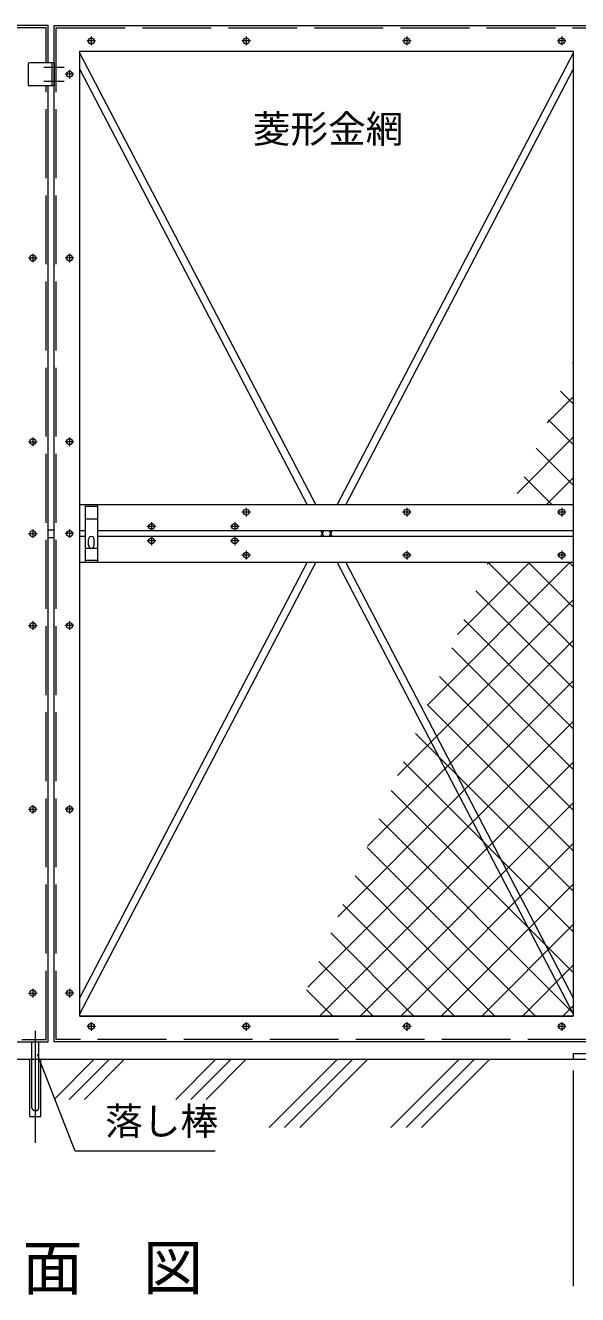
# Model space of a CAD drawing. Units: millimetres, scale not verified. Extents: x -4200 to 4200, y -2970 to 2970.
# Drawn here: x 1736 to 2698, y -454 to 1756 of the extents above; entities that cross this region are included whole.
import ezdxf
from ezdxf.enums import TextEntityAlignment as Align

# ---------------------------------------------------------------- set-up
doc = ezdxf.new("R2010")
doc.units = ezdxf.units.MM
doc.header["$LTSCALE"] = 20
doc.linetypes.add('DASHED', pattern=[7.5, 6, -1.5])
doc.linetypes.add('USER1', pattern=[50.8, 31.75, -6.35, 6.35, -6.35])
for name, color, linetype, lineweight in [('0-0_D-STR1', 1, 'Continuous', 18), ('0-1_D-BMK', 2, 'USER1', 13), ('0-2_D-STR3', 3, 'Continuous', 13), ('0-3_D-STR-DIM', 7, 'Continuous', 9), ('0-5_D-STR-TXT', 7, 'Continuous', 9), ('0-6_D-STR2', 7, 'Continuous', 9), ('0-9_D-BGD', 7, 'Continuous', 9), ('0-A_D-DCR-HCH', 7, 'Continuous', 9)]:
    doc.layers.add(name, color=color, linetype=linetype, lineweight=lineweight)
doc.layers.add('0-8_D-TTL-TXT', color=7, linetype='Continuous')
doc.styles.add('ＭＳ ゴシック', font='')
doc.styles.get('ＭＳ ゴシック').set_extended_font_data('MS Gothic')

msp = doc.modelspace()

# ---------------------------------------------------------------- linework, layer by layer
at = {"layer": '0-0_D-STR1'}
for p, q in [((1775.51, 1756.37), (825.51, 1756.37)), ((1775.51, 1691.37), (1775.51, 1756.37)), ((1830.51, 1711.37), (2690.51, 1711.37)), ((1830.51, 31.37), (1830.51, 1711.37)), ((2690.51, 1711.37), (2690.51, 31.37)), ((2690.51, 921.37), (1830.51, 921.37)), ((1839.51, 876.37), (1830.51, 876.37)), ((1839.51, 866.37), (1830.51, 866.37)), ((2690.51, 876.37), (1861.51, 876.37)), ((2690.51, 866.37), (1861.51, 866.37)), ((2690.51, 821.37), (1830.51, 821.37)), ((2690.51, 31.37), (1830.51, 31.37)), ((1830.51, 31.37), (2690.51, 31.37))]:
    msp.add_line(p, q, dxfattribs=at)
at = {"layer": '0-0_D-STR1', "linetype": 'DASHED'}
for p, q in [((1771.51, 1691.37), (1771.51, 1752.37)), ((1789.51, -9.63), (1789.51, 1752.37)), ((1771.51, -9.63), (1771.51, 1651.37)), ((829.51, -9.63), (1771.51, -9.63)), ((2731.51, -9.63), (1789.51, -9.63))]:
    msp.add_line(p, q, dxfattribs=at)
at = {"layer": '0-0_D-STR1'}
msp.add_lwpolyline([(825.51, 1756.37), (825.51, -13.63), (1775.51, -13.63), (1775.51, 1651.37)], dxfattribs=at)
at = {"layer": '0-0_D-STR1', "linetype": 'DASHED'}
for points in [[(1771.51, 1752.37), (829.51, 1752.37), (829.51, -9.63)], [(1789.51, 1752.37), (2731.51, 1752.37), (2731.51, -9.63)]]:
    msp.add_lwpolyline(points, dxfattribs=at)
at = {"layer": '0-0_D-STR1'}
msp.add_lwpolyline([(2735.51, 1756.37), (2735.51, -13.63), (1785.51, -13.63), (1785.51, 1756.37)], close=True, dxfattribs=at)
at = {"layer": '0-1_D-BMK'}
for p, q in [((1857.95, 1729.37), (1843.07, 1729.37)), ((1850.51, 1736.81), (1850.51, 1721.93)), ((2127.95, 1729.37), (2113.07, 1729.37)), ((2120.51, 1736.81), (2120.51, 1721.93)), ((2407.95, 1729.37), (2393.07, 1729.37)), ((2400.51, 1736.81), (2400.51, 1721.93)), ((2677.95, 1729.37), (2663.07, 1729.37)), ((2670.51, 1736.81), (2670.51, 1721.93)), ((1767.91, 1683.37), (1803.11, 1683.37)), ((1767.91, 1659.37), (1803.11, 1659.37)), ((1819.95, 1671.37), (1805.07, 1671.37)), ((1812.51, 1678.81), (1812.51, 1663.93)), ((1741.07, 1351.37), (1755.95, 1351.37)), ((1748.51, 1358.81), (1748.51, 1343.93)), ((1819.95, 1351.37), (1805.07, 1351.37)), ((1812.51, 1358.81), (1812.51, 1343.93)), ((1748.51, 1038.81), (1748.51, 1023.93)), ((1812.51, 1038.81), (1812.51, 1023.93)), ((1741.07, 1031.37), (1755.95, 1031.37)), ((1819.95, 1031.37), (1805.07, 1031.37)), ((2127.95, 908.87), (2113.07, 908.87)), ((2120.51, 916.31), (2120.51, 901.43)), ((2407.95, 908.87), (2393.07, 908.87)), ((2400.51, 916.31), (2400.51, 901.43)), ((2677.95, 908.87), (2663.07, 908.87)), ((2670.51, 916.31), (2670.51, 901.43)), ((1955.51, 891.31), (1955.51, 876.43)), ((2100.51, 891.31), (2100.51, 876.43)), ((1741.07, 871.37), (1755.95, 871.37)), ((1748.51, 878.81), (1748.51, 863.93)), ((1819.95, 871.37), (1805.07, 871.37)), ((1812.51, 878.81), (1812.51, 863.93)), ((1962.95, 883.87), (1948.07, 883.87)), ((1955.51, 866.31), (1955.51, 851.43)), ((2107.95, 883.87), (2093.07, 883.87)), ((2100.51, 866.31), (2100.51, 851.43)), ((1962.95, 858.87), (1948.07, 858.87)), ((2107.95, 858.87), (2093.07, 858.87)), ((2120.51, 841.31), (2120.51, 826.43)), ((2400.51, 841.31), (2400.51, 826.43)), ((2670.51, 841.31), (2670.51, 826.43)), ((2127.95, 833.87), (2113.07, 833.87)), ((2407.95, 833.87), (2393.07, 833.87)), ((2677.95, 833.87), (2663.07, 833.87)), ((1741.07, 711.37), (1755.95, 711.37)), ((1748.51, 718.81), (1748.51, 703.93)), ((1819.95, 711.37), (1805.07, 711.37)), ((1812.51, 718.81), (1812.51, 703.93)), ((1748.51, 398.81), (1748.51, 383.93)), ((1812.51, 398.81), (1812.51, 383.93)), ((1741.07, 391.37), (1755.95, 391.37)), ((1819.95, 391.37), (1805.07, 391.37)), ((1741.07, 71.37), (1755.95, 71.37)), ((1748.51, 78.81), (1748.51, 63.93)), ((1819.95, 71.37), (1805.07, 71.37)), ((1812.51, 78.81), (1812.51, 63.93)), ((1753.01, -189.27), (1753.01, 5.8)), ((1857.95, 13.37), (1843.07, 13.37)), ((1850.51, 20.81), (1850.51, 5.93)), ((2127.95, 13.37), (2113.07, 13.37)), ((2120.51, 20.81), (2120.51, 5.93)), ((2407.95, 13.37), (2393.07, 13.37)), ((2400.51, 20.81), (2400.51, 5.93)), ((2677.95, 13.37), (2663.07, 13.37)), ((2670.51, 20.81), (2670.51, 5.93))]:
    msp.add_line(p, q, dxfattribs=at)
at = {"layer": '0-2_D-STR3'}
for p, q in [((1830.51, 1707.66), (2241.7, 921.37)), ((2279.32, 921.37), (2690.51, 1707.66)), ((1740.51, 1689.37), (1740.51, 1653.37)), ((1785.51, 1691.37), (1742.51, 1691.37)), ((1785.51, 1691.37), (1785.51, 1651.37)), ((1830.51, 1679.61), (2227.03, 921.37)), ((2293.99, 921.37), (2690.51, 1679.61)), ((1785.51, 1651.37), (1742.51, 1651.37)), ((1839.51, 921.37), (1839.51, 821.37)), ((1861.51, 921.37), (1861.51, 821.37)), ((1775.51, 877.87), (1785.51, 877.87)), ((1775.51, 864.87), (1785.51, 864.87)), ((2250.56, 866.37), (2255.79, 876.37)), ((2250.56, 876.37), (2255.79, 866.37)), ((2265.23, 866.37), (2270.46, 876.37)), ((2265.23, 876.37), (2270.46, 866.37)), ((1845.51, 851.37), (1845.51, 861.37)), ((1855.51, 851.37), (1855.51, 861.37)), ((1830.51, 63.12), (2227.03, 821.37)), ((1830.51, 35.07), (2241.7, 821.37)), ((2279.32, 821.37), (2690.51, 35.07)), ((2293.99, 821.37), (2690.51, 63.12)), ((1747.01, -73.63), (1747.01, -13.63)), ((1759.01, -73.63), (1759.01, -13.63)), ((1743.46, -143.63), (1743.46, -43.63)), ((1762.56, -143.63), (1762.56, -43.63)), ((1743.46, -143.63), (1762.56, -143.63))]:
    msp.add_line(p, q, dxfattribs=at)
at = {"layer": '0-2_D-STR3', "linetype": 'DASHED'}
for p, q in [((1781.51, 1691.37), (1781.51, 1651.37)), ((1861.51, 918.37), (1839.51, 918.37)), ((1861.51, 896.37), (1839.51, 896.37)), ((1839.51, 846.37), (1861.51, 846.37)), ((1861.51, 824.37), (1839.51, 824.37)), ((1747.01, -128.52), (1747.01, -73.63)), ((1759.01, -128.5), (1759.01, -73.63)), ((1754.51, -133), (1751.51, -133))]:
    msp.add_line(p, q, dxfattribs=at)
at = {"layer": '0-2_D-STR3'}
msp.add_lwpolyline([(2690.51, -43.63), (2870.51, -43.63), (2870.51, -34.63), (2690.51, -34.63)], close=True, dxfattribs=at)
for centre in [(1850.51, 1729.37), (2120.51, 1729.37), (2400.51, 1729.37), (2670.51, 1729.37), (1812.51, 1671.37), (1748.51, 1351.37), (1812.51, 1351.37), (1748.51, 1031.37), (1812.51, 1031.37), (2120.51, 908.87), (2400.51, 908.87), (2670.51, 908.87), (1955.51, 883.87), (2100.51, 883.87), (1748.51, 871.37), (1812.51, 871.37), (1955.51, 858.87), (2100.51, 858.87), (2120.51, 833.87), (2400.51, 833.87), (2670.51, 833.87), (1748.51, 711.37), (1812.51, 711.37), (1748.51, 391.37), (1812.51, 391.37), (1748.51, 71.37), (1812.51, 71.37), (1850.51, 13.37), (2120.51, 13.37), (2400.51, 13.37), (2670.51, 13.37)]:
    msp.add_circle(centre, 5.25, dxfattribs=at)
for centre, radius, start, end in [((1742.51, 1689.37), 2, 90, 180), ((1742.51, 1653.37), 2, 180, 270), ((1850.51, 861.37), 5, 0.00035, 180.00001), ((1850.51, 851.37), 5, 180.00002, 0.00001)]:
    msp.add_arc(centre, radius, start, end, dxfattribs=at)
at = {"layer": '0-2_D-STR3', "linetype": 'DASHED'}
for centre, start, end in [((1751.51, -128.5), 179.99999, 270.00049), ((1754.51, -128.5), 269.99951, 0.00001)]:
    msp.add_arc(centre, 4.5, start, end, dxfattribs=at)
at = {"layer": '0-3_D-STR-DIM'}
msp.add_line((2690.51, -63.63), (2690.51, -438.64), dxfattribs=at)
at = {"layer": '0-5_D-STR-TXT'}
msp.add_lwpolyline([(2066.54, -203.79), (1822.21, -203.79), (1756.42, -35.33)], dxfattribs=at)
at = {"layer": '0-6_D-STR2'}
for p, q in [((2690.51, 1167.85), (2689.4, 1168.96)), ((2644.98, 1064.28), (2690.51, 1109.81)), ((2690.51, 1097.14), (2668.34, 1119.31)), ((2690.51, 1026.43), (2647.27, 1069.67)), ((2592.84, 941.43), (2690.51, 1039.1)), ((2690.51, 955.72), (2626.2, 1020.03)), ((2654.15, 921.37), (2605.13, 970.39)), ((2643.49, 921.37), (2690.51, 968.39)), ((2436.43, 572.89), (2684.91, 821.37)), ((2488.57, 695.74), (2614.2, 821.37)), ((2540.7, 818.58), (2543.49, 821.37)), ((2690.51, 672.87), (2542.02, 821.37)), ((2690.51, 743.58), (2612.73, 821.37)), ((2690.51, 814.29), (2683.44, 821.37)), ((2384.29, 450.04), (2690.51, 756.26)), ((2690.51, 602.16), (2520.86, 771.82)), ((2690.51, 531.45), (2499.79, 722.18)), ((2332.15, 327.19), (2690.51, 685.55)), ((2690.51, 460.74), (2478.72, 672.53)), ((2690.51, 390.03), (2457.65, 622.89)), ((2280.02, 204.34), (2690.51, 614.84)), ((2690.51, 319.32), (2436.58, 573.25)), ((2227.88, 81.49), (2690.51, 544.13)), ((2690.51, 248.61), (2415.51, 523.61)), ((2248.46, 31.37), (2690.51, 473.42)), ((2690.51, 177.9), (2394.45, 473.96)), ((2690.51, 107.19), (2373.38, 424.32)), ((2319.17, 31.37), (2690.51, 402.71)), ((2690.51, 36.48), (2352.31, 374.68)), ((2389.88, 31.37), (2690.51, 332)), ((2624.91, 31.37), (2331.24, 325.04)), ((2554.2, 31.37), (2310.17, 275.4)), ((2460.59, 31.37), (2690.51, 261.28)), ((2483.49, 31.37), (2289.1, 225.75)), ((2531.31, 31.37), (2690.51, 190.57)), ((2412.78, 31.37), (2268.03, 176.11)), ((2342.07, 31.37), (2246.97, 126.47)), ((2602.02, 31.37), (2690.51, 119.86)), ((2271.36, 31.37), (2225.9, 76.83)), ((2672.73, 31.37), (2690.51, 49.15))]:
    msp.add_line(p, q, dxfattribs=at)
at = {"layer": '0-9_D-BGD'}
msp.add_line((430.51, -43.63), (3130.51, -43.63), dxfattribs=at)
at = {"layer": '0-A_D-DCR-HCH'}
for p, q in [((1785.53, -113.61), (1855.51, -43.63)), ((1812.04, -113.61), (1882.02, -43.63)), ((1838.56, -113.61), (1908.54, -43.63)), ((1997.66, -113.61), (2067.64, -43.63)), ((2024.18, -113.61), (2094.16, -43.63)), ((2050.69, -113.61), (2120.67, -43.63)), ((2160.71, -162.69), (2279.77, -43.63)), ((2187.23, -162.69), (2306.29, -43.63)), ((2213.74, -162.69), (2332.8, -43.63)), ((2372.84, -162.69), (2491.9, -43.63)), ((2399.36, -162.69), (2518.42, -43.63)), ((2425.88, -162.69), (2544.94, -43.63))]:
    msp.add_line(p, q, dxfattribs=at)

# ---------------------------------------------------------------- texts
at = {"layer": '0-5_D-STR-TXT', "style": 'ＭＳ ゴシック'}
for s, p in [('菱形金網', (2132.06, 1537.53)), ('落し棒', (1874.66, -190.06))]:
    msp.add_text(s, height=48.09, dxfattribs=at).set_placement(p, align=Align.BOTTOM_LEFT)
at = {"layer": '0-8_D-TTL-TXT', "style": 'ＭＳ ゴシック'}
msp.add_text('正\u3000面\u3000図', height=76.98, dxfattribs=at).set_placement((1520.61, -468.31), align=Align.BOTTOM_LEFT)

doc.saveas('drawing.dxf')
